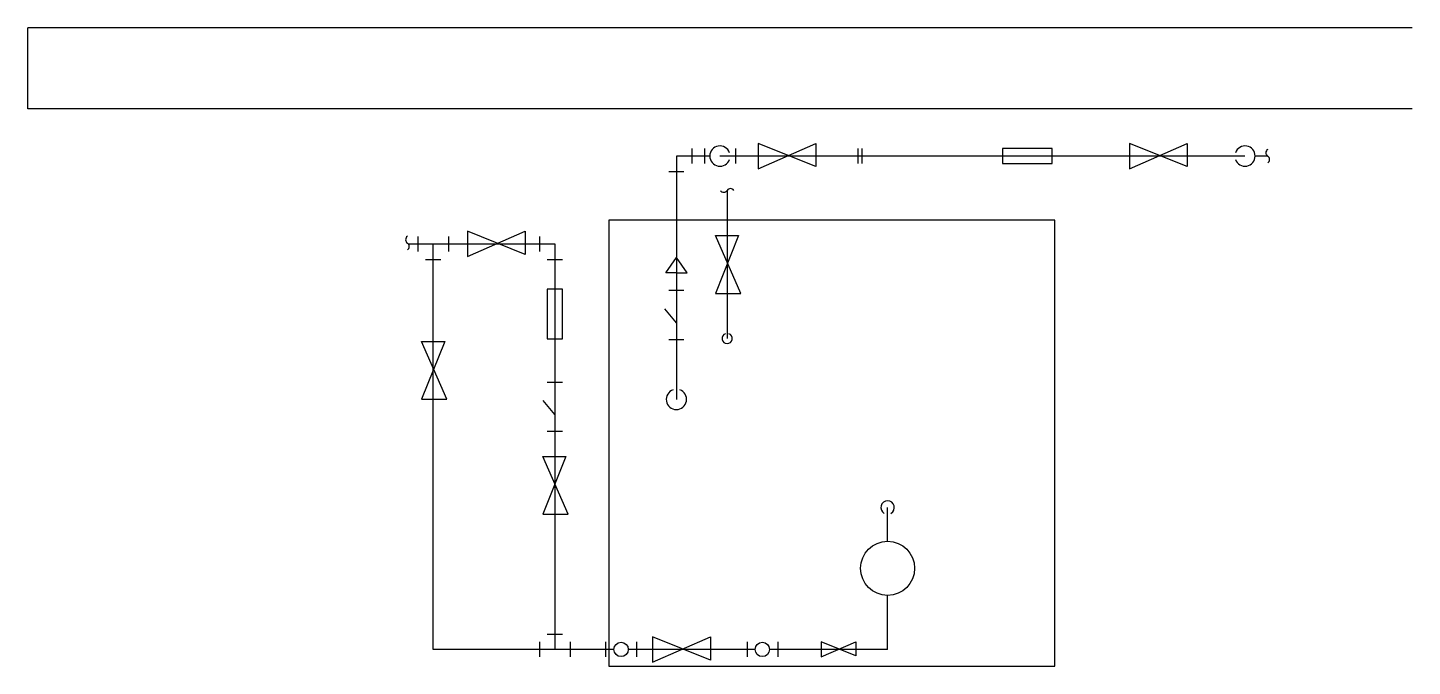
# Model space of a CAD drawing. Header units: inches. Extents: x -86 to 119, y 0 to 94.
import ezdxf

# ---------------------------------------------------------------- set-up
doc = ezdxf.new("R2010")
doc.units = ezdxf.units.IN
doc.header["$MEASUREMENT"] = 0

msp = doc.modelspace()

# ---------------------------------------------------------------- linework, layer by layer
for p, q in [((-86, 82.5), (-86, 94.5)), ((12.28, 76.62), (12.28, 74.38)), ((14.17, 76.62), (14.17, 74.38)), ((18.72, 76.62), (18.72, 74.38)), ((36.85, 76.62), (36.85, 74.38)), ((37.45, 76.62), (37.45, 74.38)), ((10, 75.5), (10, 66)), ((8.88, 73.22), (11.12, 73.22)), ((17.5, 70.42), (17.5, 48.5)), ((10, 66), (10, 39.5)), ((-28.28, 63.62), (-28.28, 61.38)), ((-23.72, 63.62), (-23.72, 61.38)), ((-10.28, 63.62), (-10.28, 61.38)), ((-29.66, 62.5), (-8, 62.5)), ((-26, 2.5), (-26, 62.5)), ((-8, 62.5), (-8, 2.5)), ((-27.12, 60.22), (-24.88, 60.22)), ((-9.12, 60.22), (-6.88, 60.22)), ((8.88, 55.64), (11.12, 55.64)), ((10, 50.82), (8.29, 52.89)), ((8.88, 48.36), (11.12, 48.36)), ((-9.12, 42.07), (-6.88, 42.07)), ((-8, 37.25), (-9.71, 39.31)), ((-9.12, 34.79), (-6.88, 34.79)), ((41.25, 18.5), (41.25, 23.5)), ((41.25, 2.5), (41.25, 10.5)), ((-9.12, 4.78), (-6.88, 4.78)), ((-8, 2.5), (-26, 2.5)), ((-10.28, 3.62), (-10.28, 1.38)), ((0.75, 2.5), (-8, 2.5)), ((-5.72, 3.62), (-5.72, 1.38)), ((-0.47, 3.62), (-0.47, 1.38)), ((21.66, 2.5), (2.87, 2.5)), ((4.08, 3.62), (4.08, 1.38)), ((20.45, 3.62), (20.45, 1.38)), ((41.25, 2.5), (23.78, 2.5)), ((25, 3.62), (25, 1.38))]:
    msp.add_line(p, q)
for points in [[(118.9, 94.5), (-86, 94.5)], [(118.9, 82.5), (-86, 82.5)], [(14.94, 75.5), (10, 75.5)], [(94.14, 75.5), (16.44, 75.5)], [(97.5, 75.5), (95.64, 75.5)], [(10, 58.22), (8.41, 58.22), (10, 60.48)], [(10, 58.22), (11.59, 58.22), (10, 60.48)], [(0, 49), (0, 0), (49, 0)]]:
    msp.add_lwpolyline(points)
for points in [[(22.1, 77.38), (22.1, 73.62), (30.64, 77.38), (30.64, 73.95)], [(65.63, 74.38), (65.63, 76.62), (58.27, 76.62), (58.27, 74.38)], [(77.03, 77.38), (77.03, 73.62), (85.56, 77.38), (85.56, 73.95)], [(0, 0), (66, 0), (66, 66), (0, 66)], [(-20.93, 64.38), (-20.93, 60.62), (-12.39, 64.38), (-12.39, 60.95)], [(15.79, 55.19), (19.54, 55.19), (15.79, 63.73), (19.21, 63.73)], [(-9.12, 48.44), (-6.88, 48.44), (-6.88, 55.81), (-9.12, 55.81)], [(-27.71, 39.54), (-23.96, 39.54), (-27.71, 48.08), (-24.29, 48.08)], [(-9.79, 22.52), (-6.04, 22.52), (-9.79, 31.05), (-6.36, 31.05)], [(6.48, 4.34), (6.48, 0.59), (15.02, 4.34), (15.02, 0.91)], [(31.43, 3.62), (31.43, 1.38), (36.55, 3.62), (36.55, 1.57)]]:
    msp.add_lwpolyline(points, close=True)
for centre, radius in [((41.25, 14.5), 4), ((1.81, 2.5), 1.06), ((22.72, 2.5), 1.06)]:
    msp.add_circle(centre, radius)
for centre, radius, start, end in [((16.44, 75.5), 1.5, 19.4712, 340.5288), ((94.14, 75.5), 1.5, 199.4712, 160.5288), ((97.82, 76), 0.592, 122.3523, 237.6477), ((97.18, 75), 0.592, 302.3523, 57.6477), ((17, 70.74), 0.592, 212.3523, 327.6477), ((18, 70.1), 0.592, 32.3523, 147.6477), ((-29.49, 63.13), 0.592, 122.3523, 237.6477), ((-30.12, 62.13), 0.592, 302.3523, 57.6477), ((17.5, 48.5), 0.75, 109.4712, 70.5288), ((10, 39.5), 1.5, 109.4712, 70.5288), ((41.25, 23.5), 1, 300, 240)]:
    msp.add_arc(centre, radius, start, end)

doc.saveas('drawing.dxf')
